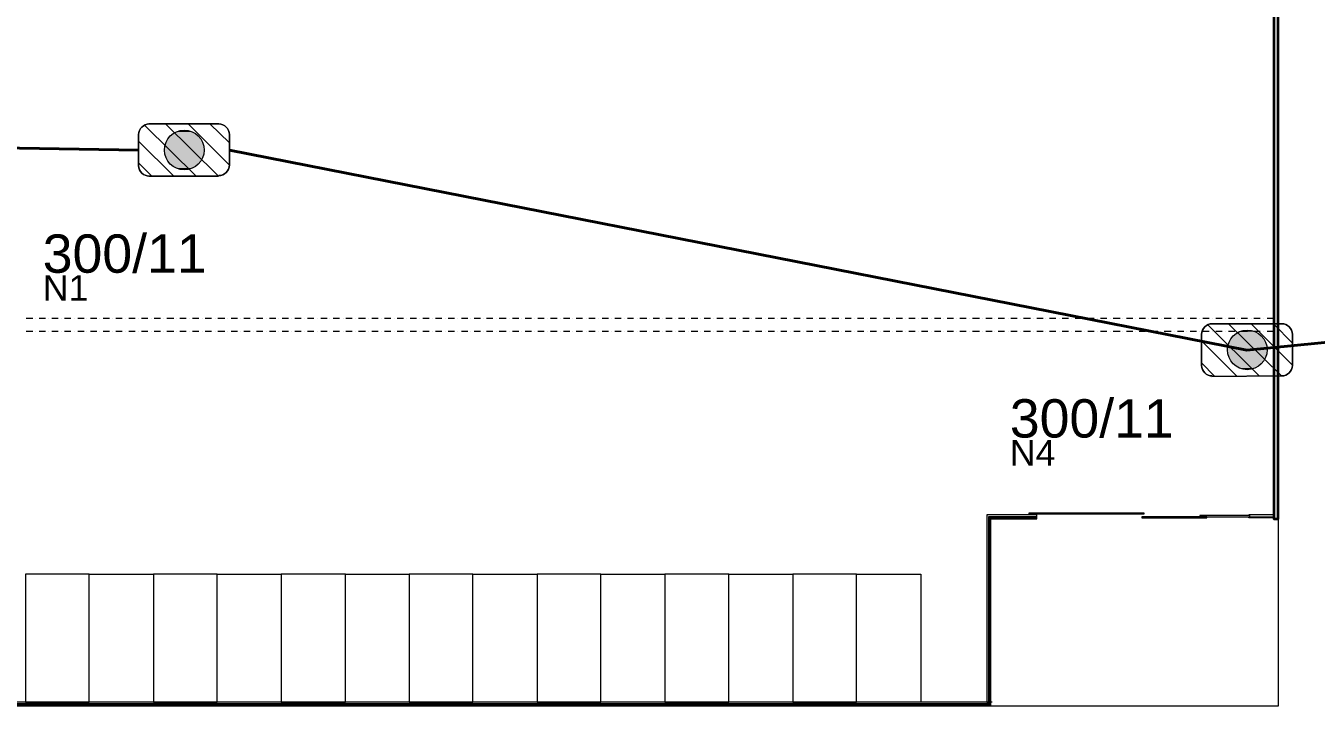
# Model space of a CAD drawing. Header units: inches. Extents: x 5 to 1823, y 18 to 726.
# Drawn here: x 517.7 to 568.1, y 269.6 to 296.2 of the extents above; entities that cross this region are included whole.
import ezdxf

# ---------------------------------------------------------------- set-up
doc = ezdxf.new("R2010")
doc.units = ezdxf.units.IN
doc.header["$MEASUREMENT"] = 0
for name, color, linetype in [('PDF2_0', 7, 'Continuous'), ('PDF2_01', 1, 'Continuous'), ('PDF2_PAREDE', 6, 'Continuous'), ('PDF2_Texto', 1, 'Continuous'), ('PDF2_TRECHO MT', 1, 'Continuous'), ('PDF2_vagas', 1, 'Continuous')]:
    doc.layers.add(name, color=color, linetype=linetype)
doc.layers.add('PDF2_02', color=7, linetype='Continuous', true_color=0xdcdcdc)
doc.styles.add('PDF Arial', font='arial.ttf')

msp = doc.modelspace()

# ---------------------------------------------------------------- linework, layer by layer
at = {"layer": 'PDF2_0', "lineweight": 5}
for points in [[(522.514, 292.379, 0.414214), (522.099, 291.963, -0.414214)], [(525.646, 291.964, 0.414194), (525.231, 292.379, -0.414194)], [(522.099, 290.751, 0.414195), (522.515, 290.336, -0.414195)], [(525.231, 290.358, 0.414214), (525.646, 290.774, -0.414214)], [(564.073, 284.566, 0.414214), (563.657, 284.15, -0.414214)], [(567.205, 284.151, 0.414194), (566.789, 284.566, -0.414194)], [(563.657, 282.938, 0.414195), (564.073, 282.523, -0.414195)], [(566.79, 282.523, 0.414214), (567.205, 282.938, -0.414214)]]:
    msp.add_lwpolyline(points, format="xyb", close=True, dxfattribs=at)
for points in [[(524.344, 290.336), (522.323, 292.334)], [(522.503, 290.336), (525.22, 290.336), (523.154, 292.379), (525.22, 290.336)], [(525.22, 292.379), (522.503, 292.379)], [(525.646, 290.763), (524.03, 292.379), (525.646, 290.763), (525.646, 291.952)], [(525.646, 291.638), (524.883, 292.379)], [(522.099, 291.952), (522.099, 290.74)], [(523.468, 290.336), (522.099, 291.706)], [(522.615, 290.336), (522.099, 290.852)], [(564.062, 282.5), (566.778, 282.523), (564.713, 284.566), (566.778, 282.523)], [(566.778, 284.566), (564.062, 284.566)], [(567.205, 282.949), (565.588, 284.566)], [(567.205, 283.802), (566.464, 284.566)], [(563.657, 284.139), (563.657, 282.927)], [(565.903, 282.523), (563.904, 284.521)], [(567.205, 282.927), (567.205, 284.139)], [(565.027, 282.523), (563.657, 283.892)], [(564.174, 282.5), (563.657, 283.039)]]:
    msp.add_lwpolyline(points, close=True, dxfattribs=at)
for centre in [(523.884, 291.358), (565.442, 283.544)]:
    msp.add_circle(centre, 0.775, dxfattribs=at)
at = {"layer": 'PDF2_0', "transparency": 33554559}
for points in [[(523.693, 292.11), (524.12, 292.087), (523.603, 292.087)], [(523.76, 292.132), (524.052, 292.11), (523.693, 292.11)], [(524.052, 292.11), (523.693, 292.11), (524.12, 292.087)], [(523.895, 292.132), (523.962, 292.132), (523.76, 292.132)], [(523.962, 292.132), (523.76, 292.132), (524.052, 292.11)], [(523.154, 291.638), (524.613, 291.571), (523.132, 291.571)], [(523.177, 291.706), (524.591, 291.638), (523.154, 291.638)], [(524.591, 291.638), (523.154, 291.638), (524.613, 291.571)], [(523.221, 291.773), (524.546, 291.706), (523.177, 291.706)], [(524.546, 291.706), (523.177, 291.706), (524.591, 291.638)], [(523.266, 291.84), (524.524, 291.773), (523.221, 291.773)], [(524.524, 291.773), (523.221, 291.773), (524.546, 291.706)], [(523.311, 291.885), (524.479, 291.84), (523.266, 291.84)], [(524.479, 291.84), (523.266, 291.84), (524.524, 291.773)], [(523.356, 291.952), (524.434, 291.885), (523.311, 291.885)], [(524.434, 291.885), (523.311, 291.885), (524.479, 291.84)], [(523.424, 291.997), (524.366, 291.952), (523.356, 291.952)], [(524.366, 291.952), (523.356, 291.952), (524.434, 291.885)], [(523.491, 292.02), (524.322, 291.997), (523.424, 291.997)], [(524.322, 291.997), (523.424, 291.997), (524.366, 291.952)], [(523.558, 292.065), (524.254, 292.02), (523.491, 292.02)], [(524.254, 292.02), (523.491, 292.02), (524.322, 291.997)], [(523.603, 292.087), (524.187, 292.065), (523.558, 292.065)], [(524.187, 292.065), (523.558, 292.065), (524.254, 292.02)], [(524.12, 292.087), (523.603, 292.087), (524.187, 292.065)], [(523.109, 291.503), (524.636, 291.436), (523.087, 291.436)], [(524.636, 291.436), (523.087, 291.436), (524.636, 291.346)], [(523.087, 291.436), (524.636, 291.346), (523.087, 291.346)], [(524.636, 291.346), (523.087, 291.346), (524.636, 291.279)], [(523.087, 291.346), (524.636, 291.279), (523.087, 291.279)], [(524.636, 291.279), (523.087, 291.279), (524.636, 291.212)], [(523.087, 291.279), (524.636, 291.212), (523.109, 291.212)], [(523.132, 291.571), (524.636, 291.503), (523.109, 291.503)], [(524.636, 291.503), (523.109, 291.503), (524.636, 291.436)], [(524.636, 291.212), (523.109, 291.212), (524.613, 291.144)], [(523.109, 291.212), (524.613, 291.144), (523.132, 291.144)], [(524.613, 291.571), (523.132, 291.571), (524.636, 291.503)], [(524.613, 291.144), (523.132, 291.144), (524.591, 291.077)], [(523.132, 291.144), (524.591, 291.077), (523.154, 291.077)], [(524.591, 291.077), (523.154, 291.077), (524.546, 291.009)], [(523.154, 291.077), (524.546, 291.009), (523.177, 291.009)], [(524.546, 291.009), (523.177, 291.009), (524.524, 290.942)], [(523.177, 291.009), (524.524, 290.942), (523.221, 290.942)], [(524.524, 290.942), (523.221, 290.942), (524.479, 290.875)], [(523.221, 290.942), (524.479, 290.875), (523.266, 290.875)], [(524.479, 290.875), (523.266, 290.875), (524.434, 290.83)], [(523.266, 290.875), (524.434, 290.83), (523.311, 290.83)], [(524.434, 290.83), (523.311, 290.83), (524.366, 290.763)], [(523.311, 290.83), (524.366, 290.763), (523.356, 290.763)], [(524.366, 290.763), (523.356, 290.763), (524.322, 290.718)], [(523.356, 290.763), (524.322, 290.718), (523.424, 290.718)], [(524.322, 290.718), (523.424, 290.718), (524.254, 290.695)], [(523.424, 290.718), (524.254, 290.695), (523.491, 290.695)], [(524.254, 290.695), (523.491, 290.695), (524.187, 290.65)], [(523.491, 290.695), (524.187, 290.65), (523.558, 290.65)], [(524.187, 290.65), (523.558, 290.65), (524.12, 290.628)], [(523.558, 290.65), (524.12, 290.628), (523.603, 290.628)], [(524.12, 290.628), (523.603, 290.628), (524.052, 290.605)], [(523.603, 290.628), (524.052, 290.605), (523.693, 290.605)], [(523.693, 290.605), (523.76, 290.583), (523.962, 290.583)], [(523.693, 290.605), (524.052, 290.605), (523.962, 290.583)], [(523.76, 290.583), (523.962, 290.583), (523.895, 290.583)], [(564.87, 284.072), (566.037, 284.004), (564.825, 284.004)], [(564.915, 284.117), (565.992, 284.072), (564.87, 284.072)], [(565.992, 284.072), (564.87, 284.072), (566.037, 284.004)], [(564.982, 284.162), (565.925, 284.117), (564.915, 284.117)], [(565.925, 284.117), (564.915, 284.117), (565.992, 284.072)], [(565.05, 284.207), (565.88, 284.162), (564.982, 284.162)], [(565.88, 284.162), (564.982, 284.162), (565.925, 284.117)], [(565.117, 284.251), (565.813, 284.207), (565.05, 284.207)], [(565.813, 284.207), (565.05, 284.207), (565.88, 284.162)], [(565.184, 284.274), (565.746, 284.251), (565.117, 284.251)], [(565.746, 284.251), (565.117, 284.251), (565.813, 284.207)], [(565.252, 284.296), (565.678, 284.274), (565.184, 284.274)], [(565.678, 284.274), (565.184, 284.274), (565.746, 284.251)], [(565.319, 284.296), (565.611, 284.296), (565.252, 284.296)], [(565.611, 284.296), (565.252, 284.296), (565.678, 284.274)], [(565.476, 284.319), (565.521, 284.296), (565.319, 284.296)], [(565.521, 284.296), (565.319, 284.296), (565.611, 284.296)], [(564.668, 283.69), (566.195, 283.6), (564.645, 283.6)], [(566.195, 283.6), (564.645, 283.6), (566.195, 283.533)], [(564.645, 283.6), (566.195, 283.533), (564.645, 283.533)], [(566.195, 283.533), (564.645, 283.533), (566.195, 283.466)], [(564.645, 283.533), (566.195, 283.466), (564.645, 283.466)], [(564.69, 283.758), (566.195, 283.69), (564.668, 283.69)], [(566.195, 283.69), (564.668, 283.69), (566.195, 283.6)], [(564.713, 283.825), (566.172, 283.758), (564.69, 283.758)], [(566.172, 283.758), (564.69, 283.758), (566.195, 283.69)], [(564.735, 283.892), (566.15, 283.825), (564.713, 283.825)], [(566.15, 283.825), (564.713, 283.825), (566.172, 283.758)], [(564.78, 283.96), (566.105, 283.892), (564.735, 283.892)], [(566.105, 283.892), (564.735, 283.892), (566.15, 283.825)], [(564.825, 284.004), (566.082, 283.96), (564.78, 283.96)], [(566.082, 283.96), (564.78, 283.96), (566.105, 283.892)], [(566.037, 284.004), (564.825, 284.004), (566.082, 283.96)], [(566.195, 283.466), (564.645, 283.466), (566.195, 283.398)], [(564.645, 283.466), (566.195, 283.398), (564.668, 283.398)], [(566.195, 283.398), (564.668, 283.398), (566.172, 283.308)], [(564.668, 283.398), (566.172, 283.308), (564.69, 283.308)], [(566.172, 283.308), (564.69, 283.308), (566.15, 283.241)], [(564.69, 283.308), (566.15, 283.241), (564.713, 283.241)], [(566.15, 283.241), (564.713, 283.241), (566.105, 283.174)], [(564.713, 283.241), (566.105, 283.174), (564.735, 283.174)], [(566.105, 283.174), (564.735, 283.174), (566.082, 283.106)], [(564.735, 283.174), (566.082, 283.106), (564.78, 283.106)], [(566.082, 283.106), (564.78, 283.106), (566.037, 283.061)], [(564.78, 283.106), (566.037, 283.061), (564.825, 283.061)], [(566.037, 283.061), (564.825, 283.061), (565.992, 282.994)], [(564.825, 283.061), (565.992, 282.994), (564.87, 282.994)], [(565.992, 282.994), (564.87, 282.994), (565.925, 282.949)], [(564.87, 282.994), (565.925, 282.949), (564.915, 282.949)], [(565.925, 282.949), (564.915, 282.949), (565.88, 282.904)], [(564.915, 282.949), (565.88, 282.904), (564.982, 282.904)], [(565.88, 282.904), (564.982, 282.904), (565.813, 282.859)], [(564.982, 282.904), (565.813, 282.859), (565.05, 282.859)], [(565.813, 282.859), (565.05, 282.859), (565.746, 282.837)], [(565.05, 282.859), (565.746, 282.837), (565.117, 282.837)], [(565.746, 282.837), (565.117, 282.837), (565.678, 282.792)], [(565.117, 282.837), (565.678, 282.792), (565.184, 282.792)], [(565.678, 282.792), (565.184, 282.792), (565.611, 282.792)], [(565.184, 282.792), (565.611, 282.792), (565.252, 282.792)], [(565.252, 282.792), (565.319, 282.77), (565.521, 282.77)], [(565.252, 282.792), (565.611, 282.792), (565.521, 282.77)], [(565.319, 282.77), (565.521, 282.77), (565.476, 282.77)]]:
    msp.add_solid(points, dxfattribs=at)
at = {"layer": 'PDF2_01', "lineweight": 5}
for points in [[(555.418, 269.613), (555.418, 276.932), (557.214, 276.932), (557.214, 277.089), (555.26, 277.089), (555.26, 269.77), (555.373, 269.77)], [(566.644, 276.932), (566.644, 269.613), (555.418, 269.613), (467.675, 269.613)], [(555.463, 269.77), (467.675, 269.77)]]:
    msp.add_lwpolyline(points, dxfattribs=at)
at = {"layer": 'PDF2_02', "lineweight": 5}
for points in [[(517.968, 284.768), (517.698, 284.768)], [(518.08, 284.768), (518.08, 284.768)], [(518.462, 284.768), (518.215, 284.768)], [(518.574, 284.768), (518.574, 284.768)], [(518.956, 284.768), (518.709, 284.768)], [(519.09, 284.768), (519.09, 284.768)], [(519.45, 284.768), (519.203, 284.768)], [(519.584, 284.768), (519.584, 284.768)], [(519.966, 284.768), (519.719, 284.768)], [(520.078, 284.768), (520.078, 284.768)], [(520.46, 284.768), (520.213, 284.768)], [(520.572, 284.768), (520.572, 284.768)], [(520.954, 284.768), (520.707, 284.768)], [(521.088, 284.768), (521.088, 284.768)], [(521.448, 284.768), (521.201, 284.768)], [(521.582, 284.768), (521.582, 284.768)], [(521.964, 284.768), (521.717, 284.768)], [(522.076, 284.768), (522.076, 284.768)], [(522.458, 284.768), (522.211, 284.768)], [(522.593, 284.768), (522.593, 284.768)], [(522.952, 284.768), (522.705, 284.768)], [(523.087, 284.768), (523.087, 284.768)], [(523.468, 284.768), (523.199, 284.768)], [(523.581, 284.768), (523.581, 284.768)], [(523.962, 284.768), (523.715, 284.768)], [(524.075, 284.768), (524.075, 284.768)], [(524.456, 284.768), (524.209, 284.768)], [(524.591, 284.768), (524.591, 284.768)], [(524.95, 284.768), (524.703, 284.768)], [(525.085, 284.768), (525.085, 284.768)], [(525.467, 284.768), (525.197, 284.768)], [(525.579, 284.768), (525.579, 284.768)], [(525.961, 284.768), (525.714, 284.768)], [(526.073, 284.768), (526.073, 284.768)], [(526.455, 284.768), (526.208, 284.768)], [(526.589, 284.768), (526.589, 284.768)], [(526.948, 284.768), (526.701, 284.768)], [(527.083, 284.768), (527.083, 284.768)], [(527.465, 284.768), (527.218, 284.768)], [(527.577, 284.768), (527.577, 284.768)], [(527.959, 284.768), (527.712, 284.768)], [(528.094, 284.768), (528.094, 284.768)], [(528.453, 284.768), (528.206, 284.768)], [(528.587, 284.768), (528.587, 284.768)], [(528.947, 284.768), (528.7, 284.768)], [(529.081, 284.768), (529.081, 284.768)], [(529.463, 284.768), (529.216, 284.768)], [(529.575, 284.768), (529.575, 284.768)], [(529.957, 284.768), (529.71, 284.768)], [(530.092, 284.768), (530.092, 284.768)], [(530.451, 284.768), (530.204, 284.768)], [(530.586, 284.768), (530.586, 284.768)], [(530.967, 284.768), (530.698, 284.768)], [(531.08, 284.768), (531.08, 284.768)], [(531.461, 284.768), (531.214, 284.768)], [(531.574, 284.768), (531.574, 284.768)], [(531.955, 284.768), (531.708, 284.768)], [(532.09, 284.768), (532.09, 284.768)], [(532.449, 284.768), (532.202, 284.768)], [(532.584, 284.768), (532.584, 284.768)], [(532.966, 284.768), (532.719, 284.768)], [(533.078, 284.768), (533.078, 284.768)], [(533.46, 284.768), (533.213, 284.768)], [(533.572, 284.768), (533.572, 284.768)], [(533.953, 284.768), (533.707, 284.768)], [(534.088, 284.768), (534.088, 284.768)], [(534.447, 284.768), (534.2, 284.768)], [(534.582, 284.768), (534.582, 284.768)], [(534.964, 284.768), (534.717, 284.768)], [(535.076, 284.768), (535.076, 284.768)], [(535.458, 284.768), (535.211, 284.768)], [(535.592, 284.768), (535.592, 284.768)], [(535.952, 284.768), (535.705, 284.768)], [(536.086, 284.768), (536.086, 284.768)], [(536.468, 284.768), (536.199, 284.768)], [(536.58, 284.768), (536.58, 284.768)], [(536.962, 284.768), (536.715, 284.768)], [(537.074, 284.768), (537.074, 284.768)], [(537.456, 284.768), (537.209, 284.768)], [(537.591, 284.768), (537.591, 284.768)], [(537.95, 284.768), (537.703, 284.768)], [(538.085, 284.768), (538.085, 284.768)], [(538.466, 284.768), (538.197, 284.768)], [(538.579, 284.768), (538.579, 284.768)], [(538.96, 284.768), (538.713, 284.768)], [(539.073, 284.768), (539.073, 284.768)], [(539.454, 284.768), (539.207, 284.768)], [(539.589, 284.768), (539.589, 284.768)], [(539.948, 284.768), (539.701, 284.768)], [(540.083, 284.768), (540.083, 284.768)], [(540.465, 284.768), (540.218, 284.768)], [(540.577, 284.768), (540.577, 284.768)], [(540.959, 284.768), (540.712, 284.768)], [(541.093, 284.768), (541.093, 284.768)], [(541.452, 284.768), (541.205, 284.768)], [(541.587, 284.768), (541.587, 284.768)], [(541.969, 284.768), (541.699, 284.768)], [(542.081, 284.768), (542.081, 284.768)], [(542.463, 284.768), (542.216, 284.768)], [(542.575, 284.768), (542.575, 284.768)], [(542.957, 284.768), (542.71, 284.768)], [(543.091, 284.768), (543.091, 284.768)], [(543.451, 284.768), (543.204, 284.768)], [(543.585, 284.768), (543.585, 284.768)], [(543.967, 284.768), (543.698, 284.768)], [(544.079, 284.768), (544.079, 284.768)], [(544.461, 284.768), (544.214, 284.768)], [(544.573, 284.768), (544.573, 284.768)], [(544.955, 284.768), (544.708, 284.768)], [(545.09, 284.768), (545.09, 284.768)], [(545.449, 284.768), (545.202, 284.768)], [(545.584, 284.768), (545.584, 284.768)], [(545.965, 284.768), (545.718, 284.768)], [(546.078, 284.768), (546.078, 284.768)], [(546.459, 284.768), (546.212, 284.768)], [(546.594, 284.768), (546.594, 284.768)], [(546.953, 284.768), (546.706, 284.768)], [(547.088, 284.768), (547.088, 284.768)], [(547.447, 284.768), (547.2, 284.768)], [(547.582, 284.768), (547.582, 284.768)], [(547.964, 284.768), (547.717, 284.768)], [(548.076, 284.768), (548.076, 284.768)], [(548.457, 284.768), (548.211, 284.768)], [(548.592, 284.768), (548.592, 284.768)], [(548.951, 284.768), (548.704, 284.768)], [(549.086, 284.768), (549.086, 284.768)], [(549.468, 284.768), (549.198, 284.768)], [(549.58, 284.768), (549.58, 284.768)], [(549.962, 284.768), (549.715, 284.768)], [(550.074, 284.768), (550.074, 284.768)], [(550.456, 284.768), (550.209, 284.768)], [(550.59, 284.768), (550.59, 284.768)], [(550.95, 284.768), (550.703, 284.768)], [(551.084, 284.768), (551.084, 284.768)], [(551.466, 284.768), (551.219, 284.768)], [(551.578, 284.768), (551.578, 284.768)], [(551.96, 284.768), (551.713, 284.768)], [(552.072, 284.768), (552.072, 284.768)], [(552.454, 284.768), (552.207, 284.768)], [(552.589, 284.768), (552.589, 284.768)], [(552.948, 284.768), (552.701, 284.768)], [(553.083, 284.768), (553.083, 284.768)], [(553.464, 284.768), (553.217, 284.768)], [(553.577, 284.768), (553.577, 284.768)], [(553.958, 284.768), (553.711, 284.768)], [(554.093, 284.768), (554.093, 284.768)], [(554.452, 284.768), (554.205, 284.768)], [(554.587, 284.768), (554.587, 284.768)], [(554.969, 284.768), (554.699, 284.768)], [(555.081, 284.768), (555.081, 284.768)], [(555.463, 284.768), (555.216, 284.768)], [(555.575, 284.768), (555.575, 284.768)], [(555.956, 284.768), (555.709, 284.768)], [(556.091, 284.768), (556.091, 284.768)], [(556.45, 284.768), (556.203, 284.768)], [(556.585, 284.768), (556.585, 284.768)], [(556.967, 284.768), (556.697, 284.768)], [(557.079, 284.768), (557.079, 284.768)], [(557.461, 284.768), (557.214, 284.768)], [(557.573, 284.768), (557.573, 284.768)], [(557.955, 284.768), (557.708, 284.768)], [(558.089, 284.768), (558.089, 284.768)], [(558.449, 284.768), (558.202, 284.768)], [(558.583, 284.768), (558.583, 284.768)], [(558.965, 284.768), (558.718, 284.768)], [(559.077, 284.768), (559.077, 284.768)], [(559.459, 284.768), (559.212, 284.768)], [(559.594, 284.768), (559.594, 284.768)], [(559.953, 284.768), (559.706, 284.768)], [(560.088, 284.768), (560.088, 284.768)], [(560.469, 284.768), (560.2, 284.768)], [(560.582, 284.768), (560.582, 284.768)], [(560.963, 284.768), (560.716, 284.768)], [(561.076, 284.768), (561.076, 284.768)], [(561.457, 284.768), (561.21, 284.768)], [(561.592, 284.768), (561.592, 284.768)], [(561.951, 284.768), (561.704, 284.768)], [(562.086, 284.768), (562.086, 284.768)], [(562.468, 284.768), (562.198, 284.768)], [(562.58, 284.768), (562.58, 284.768)], [(562.961, 284.768), (562.715, 284.768)], [(563.074, 284.768), (563.074, 284.768)], [(563.455, 284.768), (563.208, 284.768)], [(563.59, 284.768), (563.59, 284.768)], [(563.949, 284.768), (563.702, 284.768)], [(564.084, 284.768), (564.084, 284.768)], [(564.466, 284.768), (564.219, 284.768)], [(564.578, 284.768), (564.578, 284.768)], [(564.96, 284.768), (564.713, 284.768)], [(565.072, 284.768), (565.072, 284.768)], [(565.454, 284.768), (565.207, 284.768)], [(565.588, 284.768), (565.588, 284.768)], [(565.948, 284.768), (565.701, 284.768)], [(566.082, 284.768), (566.082, 284.768)], [(566.486, 284.633), (566.486, 284.768), (566.217, 284.768)], [(517.698, 284.274), (517.968, 284.274)], [(518.08, 284.274), (518.08, 284.274)], [(518.215, 284.274), (518.462, 284.274)], [(518.574, 284.274), (518.574, 284.274)], [(518.709, 284.274), (518.956, 284.274)], [(519.09, 284.274), (519.09, 284.274)], [(519.203, 284.274), (519.45, 284.274)], [(519.584, 284.274), (519.584, 284.274)], [(519.719, 284.274), (519.966, 284.274)], [(520.078, 284.274), (520.078, 284.274)], [(520.213, 284.274), (520.46, 284.274)], [(520.572, 284.274), (520.572, 284.274)], [(520.707, 284.274), (520.954, 284.274)], [(521.088, 284.274), (521.088, 284.274)], [(521.201, 284.274), (521.448, 284.274)], [(521.582, 284.274), (521.582, 284.274)], [(521.717, 284.274), (521.964, 284.274)], [(522.076, 284.274), (522.076, 284.274)], [(522.211, 284.274), (522.458, 284.274)], [(522.593, 284.274), (522.593, 284.274)], [(522.705, 284.274), (522.952, 284.274)], [(523.087, 284.274), (523.087, 284.274)], [(523.199, 284.274), (523.468, 284.274)], [(523.581, 284.274), (523.581, 284.274)], [(523.715, 284.274), (523.962, 284.274)], [(524.075, 284.274), (524.075, 284.274)], [(524.209, 284.274), (524.456, 284.274)], [(524.591, 284.274), (524.591, 284.274)], [(524.703, 284.274), (524.95, 284.274)], [(525.085, 284.274), (525.085, 284.274)], [(525.197, 284.274), (525.467, 284.274)], [(525.579, 284.274), (525.579, 284.274)], [(525.714, 284.274), (525.961, 284.274)], [(526.073, 284.274), (526.073, 284.274)], [(526.208, 284.274), (526.455, 284.274)], [(526.589, 284.274), (526.589, 284.274)], [(526.701, 284.274), (526.948, 284.274)], [(527.083, 284.274), (527.083, 284.274)], [(527.218, 284.274), (527.465, 284.274)], [(527.577, 284.274), (527.577, 284.274)], [(527.712, 284.274), (527.959, 284.274)], [(528.094, 284.274), (528.094, 284.274)], [(528.206, 284.274), (528.453, 284.274)], [(528.587, 284.274), (528.587, 284.274)], [(528.7, 284.274), (528.947, 284.274)], [(529.081, 284.274), (529.081, 284.274)], [(529.216, 284.274), (529.463, 284.274)], [(529.575, 284.274), (529.575, 284.274)], [(529.71, 284.274), (529.957, 284.274)], [(530.092, 284.274), (530.092, 284.274)], [(530.204, 284.274), (530.451, 284.274)], [(530.586, 284.274), (530.586, 284.274)], [(530.698, 284.274), (530.967, 284.274)], [(531.08, 284.274), (531.08, 284.274)], [(531.214, 284.274), (531.461, 284.274)], [(531.574, 284.274), (531.574, 284.274)], [(531.708, 284.274), (531.955, 284.274)], [(532.09, 284.274), (532.09, 284.274)], [(532.202, 284.274), (532.449, 284.274)], [(532.584, 284.274), (532.584, 284.274)], [(532.719, 284.274), (532.966, 284.274)], [(533.078, 284.274), (533.078, 284.274)], [(533.213, 284.274), (533.46, 284.274)], [(533.572, 284.274), (533.572, 284.274)], [(533.707, 284.274), (533.953, 284.274)], [(534.088, 284.274), (534.088, 284.274)], [(534.2, 284.274), (534.447, 284.274)], [(534.582, 284.274), (534.582, 284.274)], [(534.717, 284.274), (534.964, 284.274)], [(535.076, 284.274), (535.076, 284.274)], [(535.211, 284.274), (535.458, 284.274)], [(535.592, 284.274), (535.592, 284.274)], [(535.705, 284.274), (535.952, 284.274)], [(536.086, 284.274), (536.086, 284.274)], [(536.199, 284.274), (536.468, 284.274)], [(536.58, 284.274), (536.58, 284.274)], [(536.715, 284.274), (536.962, 284.274)], [(537.074, 284.274), (537.074, 284.274)], [(537.209, 284.274), (537.456, 284.274)], [(537.591, 284.274), (537.591, 284.274)], [(537.703, 284.274), (537.95, 284.274)], [(538.085, 284.274), (538.085, 284.274)], [(538.197, 284.274), (538.466, 284.274)], [(538.579, 284.274), (538.579, 284.274)], [(538.713, 284.274), (538.96, 284.274)], [(539.073, 284.274), (539.073, 284.274)], [(539.207, 284.274), (539.454, 284.274)], [(539.589, 284.274), (539.589, 284.274)], [(539.701, 284.274), (539.948, 284.274)], [(540.083, 284.274), (540.083, 284.274)], [(540.218, 284.274), (540.465, 284.274)], [(540.577, 284.274), (540.577, 284.274)], [(540.712, 284.274), (540.959, 284.274)], [(541.093, 284.274), (541.093, 284.274)], [(541.205, 284.274), (541.452, 284.274)], [(541.587, 284.274), (541.587, 284.274)], [(541.699, 284.274), (541.969, 284.274)], [(542.081, 284.274), (542.081, 284.274)], [(542.216, 284.274), (542.463, 284.274)], [(542.575, 284.274), (542.575, 284.274)], [(542.71, 284.274), (542.957, 284.274)], [(543.091, 284.274), (543.091, 284.274)], [(543.204, 284.274), (543.451, 284.274)], [(543.585, 284.274), (543.585, 284.274)], [(543.698, 284.274), (543.967, 284.274)], [(544.079, 284.274), (544.079, 284.274)], [(544.214, 284.274), (544.461, 284.274)], [(544.573, 284.274), (544.573, 284.274)], [(544.708, 284.274), (544.955, 284.274)], [(545.09, 284.274), (545.09, 284.274)], [(545.202, 284.274), (545.449, 284.274)], [(545.584, 284.274), (545.584, 284.274)], [(545.718, 284.274), (545.965, 284.274)], [(546.078, 284.274), (546.078, 284.274)], [(546.212, 284.274), (546.459, 284.274)], [(546.594, 284.274), (546.594, 284.274)], [(546.706, 284.274), (546.953, 284.274)], [(547.088, 284.274), (547.088, 284.274)], [(547.2, 284.274), (547.447, 284.274)], [(547.582, 284.274), (547.582, 284.274)], [(547.717, 284.274), (547.964, 284.274)], [(548.076, 284.274), (548.076, 284.274)], [(548.211, 284.274), (548.457, 284.274)], [(548.592, 284.274), (548.592, 284.274)], [(548.704, 284.274), (548.951, 284.274)], [(549.086, 284.274), (549.086, 284.274)], [(549.198, 284.274), (549.468, 284.274)], [(549.58, 284.274), (549.58, 284.274)], [(549.715, 284.274), (549.962, 284.274)], [(550.074, 284.274), (550.074, 284.274)], [(550.209, 284.274), (550.456, 284.274)], [(550.59, 284.274), (550.59, 284.274)], [(550.703, 284.274), (550.95, 284.274)], [(551.084, 284.274), (551.084, 284.274)], [(551.219, 284.274), (551.466, 284.274)], [(551.578, 284.274), (551.578, 284.274)], [(551.713, 284.274), (551.96, 284.274)], [(552.072, 284.274), (552.072, 284.274)], [(552.207, 284.274), (552.454, 284.274)], [(552.589, 284.274), (552.589, 284.274)], [(552.701, 284.274), (552.948, 284.274)], [(553.083, 284.274), (553.083, 284.274)], [(553.217, 284.274), (553.464, 284.274)], [(553.577, 284.274), (553.577, 284.274)], [(553.711, 284.274), (553.958, 284.274)], [(554.093, 284.274), (554.093, 284.274)], [(554.205, 284.274), (554.452, 284.274)], [(554.587, 284.274), (554.587, 284.274)], [(554.699, 284.274), (554.969, 284.274)], [(555.081, 284.274), (555.081, 284.274)], [(555.216, 284.274), (555.463, 284.274)], [(555.575, 284.274), (555.575, 284.274)], [(555.709, 284.274), (555.956, 284.274)], [(556.091, 284.274), (556.091, 284.274)], [(556.203, 284.274), (556.45, 284.274)], [(556.585, 284.274), (556.585, 284.274)], [(556.697, 284.274), (556.967, 284.274)], [(557.079, 284.274), (557.079, 284.274)], [(557.214, 284.274), (557.461, 284.274)], [(557.573, 284.274), (557.573, 284.274)], [(557.708, 284.274), (557.955, 284.274)], [(558.089, 284.274), (558.089, 284.274)], [(558.202, 284.274), (558.449, 284.274)], [(558.583, 284.274), (558.583, 284.274)], [(558.718, 284.274), (558.965, 284.274)], [(559.077, 284.274), (559.077, 284.274)], [(559.212, 284.274), (559.459, 284.274)], [(559.594, 284.274), (559.594, 284.274)], [(559.706, 284.274), (559.953, 284.274)], [(560.088, 284.274), (560.088, 284.274)], [(560.2, 284.274), (560.469, 284.274)], [(560.582, 284.274), (560.582, 284.274)], [(560.716, 284.274), (560.963, 284.274)], [(561.076, 284.274), (561.076, 284.274)], [(561.21, 284.274), (561.457, 284.274)], [(561.592, 284.274), (561.592, 284.274)], [(561.704, 284.274), (561.951, 284.274)], [(562.086, 284.274), (562.086, 284.274)], [(562.198, 284.274), (562.468, 284.274)], [(562.58, 284.274), (562.58, 284.274)], [(562.715, 284.274), (562.961, 284.274)], [(563.074, 284.274), (563.074, 284.274)], [(563.208, 284.274), (563.455, 284.274)], [(563.59, 284.274), (563.59, 284.274)], [(563.702, 284.274), (563.949, 284.274)], [(564.084, 284.274), (564.084, 284.274)], [(564.219, 284.274), (564.466, 284.274)], [(564.578, 284.274), (564.578, 284.274)], [(564.713, 284.274), (564.96, 284.274)], [(565.072, 284.274), (565.072, 284.274)], [(565.207, 284.274), (565.454, 284.274)], [(565.588, 284.274), (565.588, 284.274)], [(565.701, 284.274), (565.948, 284.274)], [(566.082, 284.274), (566.082, 284.274)], [(566.217, 284.274), (566.486, 284.274), (566.486, 284.386)], [(566.486, 284.521), (566.486, 284.521)]]:
    msp.add_lwpolyline(points, dxfattribs=at)
at = {"layer": 'PDF2_02', "color": 3, "lineweight": 5}
for points in [[(557.214, 276.977), (557.214, 277.022), (555.328, 277.022), (555.328, 276.977)], [(555.373, 276.977), (555.328, 276.977), (555.328, 269.703), (555.373, 269.703)], [(561.412, 277.134), (561.412, 277.157), (556.899, 277.157), (556.899, 277.134)], [(563.86, 276.977), (563.86, 277.022), (561.322, 277.022), (561.322, 276.977)], [(563.59, 277.067), (563.59, 277.022), (565.543, 277.022), (565.543, 277.067)], [(565.499, 276.977), (565.499, 277.022), (566.486, 277.022), (566.486, 276.977)], [(555.373, 269.68), (555.373, 269.703), (467.675, 269.703), (467.675, 269.68)]]:
    msp.add_lwpolyline(points, close=True, dxfattribs=at)
at = {"layer": 'PDF2_02', "color": 2, "lineweight": 5}
msp.add_lwpolyline([(566.486, 277.089), (565.499, 277.089)], dxfattribs=at)
at = {"layer": 'PDF2_PAREDE', "lineweight": 35}
msp.add_lwpolyline([(566.756, 323.61), (566.756, 323.565), (566.689, 317.57), (566.621, 311.576), (566.554, 305.603), (566.486, 299.586), (566.486, 298.329), (566.486, 276.932), (566.644, 276.932), (566.644, 298.329), (566.644, 299.586), (566.711, 305.603), (566.778, 311.576), (566.846, 317.57), (566.913, 323.565), (566.913, 323.61)], dxfattribs=at)
at = {"layer": 'PDF2_TRECHO MT', "lineweight": 40}
for points in [[(570.775, 298.935), (570.842, 284.072), (565.431, 283.533), (525.646, 291.346)], [(522.099, 291.346), (499.602, 291.728)]]:
    msp.add_lwpolyline(points, dxfattribs=at)
at = {"layer": 'PDF2_vagas', "lineweight": 5}
for points in [[(517.676, 269.77), (520.168, 269.77), (520.168, 274.777), (517.676, 274.777)], [(522.683, 269.77), (520.168, 269.77), (520.168, 274.777), (522.683, 274.777)], [(522.683, 269.77), (525.175, 269.77), (525.175, 274.777), (522.683, 274.777)], [(527.667, 269.77), (525.175, 269.77), (525.175, 274.777), (527.667, 274.777)], [(527.667, 269.77), (530.182, 269.77), (530.182, 274.777), (527.667, 274.777)], [(532.674, 269.77), (530.182, 269.77), (530.182, 274.777), (532.674, 274.777)], [(532.674, 269.77), (535.166, 269.77), (535.166, 274.777), (532.674, 274.777)], [(537.681, 269.77), (535.166, 269.77), (535.166, 274.777), (537.681, 274.777)], [(537.681, 269.77), (540.173, 269.77), (540.173, 274.777), (537.681, 274.777)], [(542.665, 269.77), (540.173, 269.77), (540.173, 274.777), (542.665, 274.777)], [(542.665, 269.77), (545.179, 269.77), (545.179, 274.777), (542.665, 274.777)], [(547.672, 269.77), (545.179, 269.77), (545.179, 274.777), (547.672, 274.777)], [(547.672, 269.77), (550.164, 269.77), (550.164, 274.777), (547.672, 274.777)], [(552.678, 269.77), (550.164, 269.77), (550.164, 274.777), (552.678, 274.777)]]:
    msp.add_lwpolyline(points, close=True, dxfattribs=at)

# ---------------------------------------------------------------- texts
at = {"layer": 'PDF2_Texto', "color": 7, "attachment_point": 7, "style": 'PDF Arial'}
for s, insert, char_height in [('300/11', (518.349, 286.537), 1.5), ('N1', (518.349, 285.464), 1), ('300/11', (556.159, 280.094), 1.5), ('N4', (556.159, 279.02), 1)]:
    msp.add_mtext(s, dxfattribs=dict(at, insert=insert, char_height=char_height))

doc.saveas('drawing.dxf')
